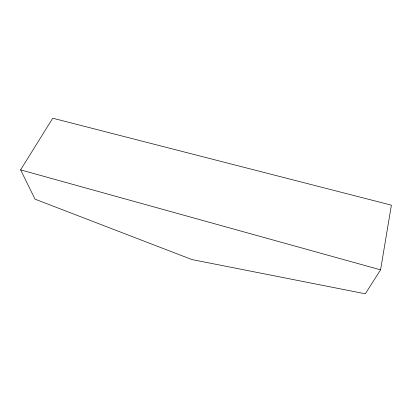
<?xml version="1.0" encoding="UTF-8"?>
<svg xmlns="http://www.w3.org/2000/svg" width="412" height="412" viewBox="0 0 412 412"><rect width="100%" height="100%" fill="white"/><g stroke="black" fill="none" stroke-linecap="round" stroke-linejoin="round"><path stroke-width="0.62" d="M380.57 269.845L391.4 205.155L52.731 118.208L20.6 169.883L35.051 199.176L191.946 259.57L365.3 293.792L380.57 269.845L20.6 169.883"/></g></svg>
